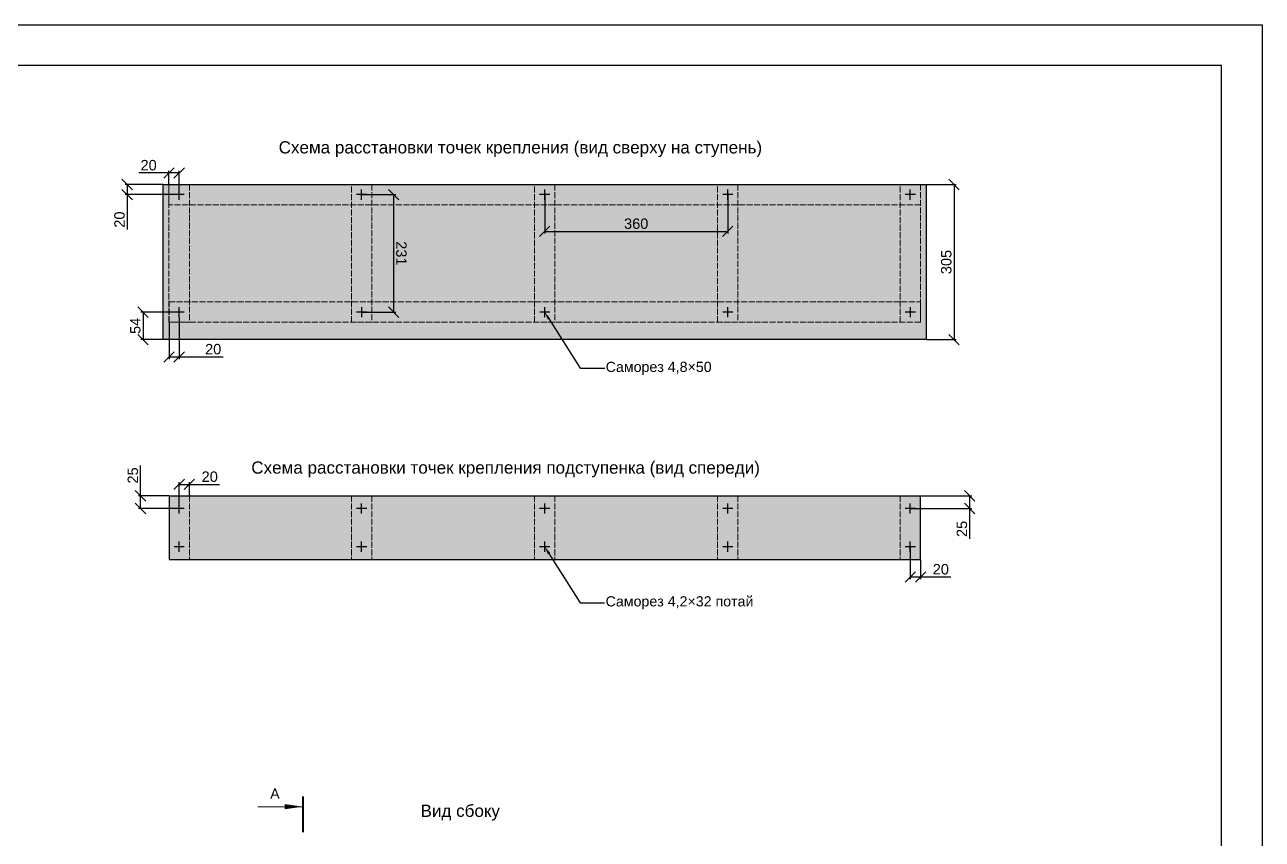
# Model space of a CAD drawing. Header units: millimetres. Extents: x 0 to 4752, y 0 to 6720.
# Drawn here: x 2318 to 4752, y 5119 to 6720 of the extents above; entities that cross this region are included whole.
import ezdxf
from ezdxf import colors
from ezdxf.entities.mleader import LeaderData, LeaderLine
from ezdxf.math import Vec2, Vec3

# ---------------------------------------------------------------- set-up
doc = ezdxf.new("R2010")
doc.units = ezdxf.units.MM
doc.linetypes.add('ACAD_ISO02W100', pattern=[15, 12, -3])
for name, color, linetype in [('Доска МПК 11х145х3000', 32, 'Continuous'), ('Заливка доски', 32, 'Continuous'), ('Заливка ступени', 52, 'Continuous'), ('Рамка', 7, 'Continuous')]:
    doc.layers.add(name, color=color, linetype=linetype)
for name, color, linetype, lineweight in [('Профиль 40x40', 220, 'Continuous', 35), ('Размеры', 150, 'Continuous', 0), ('Ступень СМ305', 52, 'Continuous', 30), ('Точки крепления', 12, 'Continuous', 25)]:
    doc.layers.add(name, color=color, linetype=linetype, lineweight=lineweight)
doc.styles.get("Standard").update_dxf_attribs({"font": 'arial.ttf'})
doc.dimstyles.new('Копия Аннотативный', dxfattribs={"dimscale": 0, "dimtxt": 20.5, "dimasz": 20.5, "dimexe": 4.25, "dimexo": 0.625, "dimgap": 4.625, "dimtad": 1, "dimtxsty": 'Standard', "dimblk": 'OBLIQUE', "dimcen": 20.5, "dimclrd": 256, "dimclrt": 256, "dimadec": 0, "dimazin": 0, "dimtfac": 1, "dimtmove": 0, "dimatfit": 3, "dimfxl": 1, "dimtfillclr": 4, "dimarcsym": 0})

# ---------------------------------------------------------------- blocks, each defined once
blk = doc.blocks.new('_Oblique')
at = {"color": 0, "linetype": 'ByBlock', "lineweight": -2}
blk.add_line((-0.5, -0.5), (0.5, 0.5), dxfattribs=at)
blk = doc.blocks.new('*D109')
at = {"layer": 'Defpoints', "color": 0, "transparency": 16777216}
for p in [(4090.8, 6406), (4090.8, 6101), (4145.8, 6101)]:
    blk.add_point(p, dxfattribs=at)
at = {"layer": 'Размеры', "color": 0, "lineweight": -2, "transparency": 16777216}
for p, q in [((4091.5, 6406), (4150.1, 6406)), ((4091.5, 6101), (4150.1, 6101))]:
    blk.add_line(p, q, dxfattribs=at)
at = {"layer": 'Размеры', "lineweight": -2, "transparency": 16777216}
blk.add_line((4145.8, 6406), (4145.8, 6101), dxfattribs=at)
at = {"layer": 'Размеры', "lineweight": -2, "transparency": 16777216, "xscale": 20.5, "yscale": 20.5, "zscale": 20.5}
for p, rotation in [((4145.8, 6406), 90), ((4145.8, 6101), 270)]:
    blk.add_blockref('_Oblique', p, dxfattribs=dict(at, rotation=rotation))
at = {"layer": 'Размеры', "transparency": 16777216, "insert": (4130.7, 6253.5), "char_height": 20.5, "attachment_point": 5, "rotation": 90}
blk.add_mtext('305', dxfattribs=at)
blk = doc.blocks.new('Точка самореза сверху')
at = {"layer": 'Точки крепления'}
for p, q in [((104446.1, 177081.4), (104426.1, 177081.4)), ((104436.1, 177071.4), (104436.1, 177091.4))]:
    blk.add_line(p, q, dxfattribs=at)
blk = doc.blocks.new('*D70')
at = {"layer": 'Defpoints', "color": 0, "transparency": 16777216}
for p in [(2601.9, 6428.7), (2601.9, 6406), (2621.9, 6386)]:
    blk.add_point(p, dxfattribs=at)
at = {"layer": 'Размеры', "lineweight": -2, "transparency": 16777216}
for p, q in [((2601.9, 6428.7), (2542.5, 6428.7)), ((2621.9, 6428.7), (2601.9, 6428.7))]:
    blk.add_line(p, q, dxfattribs=at)
at = {"layer": 'Размеры', "color": 0, "lineweight": -2, "transparency": 16777216}
for p, q in [((2601.9, 6406.6), (2601.9, 6432.9)), ((2621.9, 6386.6), (2621.9, 6432.9))]:
    blk.add_line(p, q, dxfattribs=at)
at = {"layer": 'Размеры', "lineweight": -2, "transparency": 16777216, "xscale": 20.5, "yscale": 20.5, "zscale": 20.5, "rotation": 180}
blk.add_blockref('_Oblique', (2601.9, 6428.7), dxfattribs=at)
at = {"layer": 'Размеры', "lineweight": -2, "transparency": 16777216, "xscale": 20.5, "yscale": 20.5, "zscale": 20.5}
blk.add_blockref('_Oblique', (2621.9, 6428.7), dxfattribs=at)
at = {"layer": 'Размеры', "transparency": 16777216, "insert": (2561.9, 6443.8), "char_height": 20.5, "attachment_point": 5}
blk.add_mtext('20', dxfattribs=at)
blk = doc.blocks.new('*D71')
at = {"layer": 'Defpoints', "color": 0, "transparency": 16777216}
for p in [(2622, 6155), (2550.9, 6101), (2590.8, 6101)]:
    blk.add_point(p, dxfattribs=at)
at = {"layer": 'Размеры', "color": 0, "lineweight": -2, "transparency": 16777216}
for p, q in [((2621.4, 6155), (2546.6, 6155)), ((2590.2, 6101), (2546.6, 6101))]:
    blk.add_line(p, q, dxfattribs=at)
at = {"layer": 'Размеры', "lineweight": -2, "transparency": 16777216}
blk.add_line((2550.9, 6155), (2550.9, 6101), dxfattribs=at)
at = {"layer": 'Размеры', "lineweight": -2, "transparency": 16777216, "xscale": 20.5, "yscale": 20.5, "zscale": 20.5}
for p, rotation in [((2550.9, 6155), 90), ((2550.9, 6101), 270)]:
    blk.add_blockref('_Oblique', p, dxfattribs=dict(at, rotation=rotation))
at = {"layer": 'Размеры', "transparency": 16777216, "insert": (2535.8, 6128), "char_height": 20.5, "attachment_point": 5, "rotation": 90}
blk.add_mtext('54', dxfattribs=at)
blk = doc.blocks.new('*D72')
at = {"layer": 'Defpoints', "color": 0, "transparency": 16777216}
for p in [(2602, 6135), (2622, 6145), (2602, 6067)]:
    blk.add_point(p, dxfattribs=at)
at = {"layer": 'Размеры', "color": 0, "lineweight": -2, "transparency": 16777216}
for p, q in [((2602, 6134.4), (2602, 6062.8)), ((2622, 6144.4), (2622, 6062.8))]:
    blk.add_line(p, q, dxfattribs=at)
at = {"layer": 'Размеры', "lineweight": -2, "transparency": 16777216}
for p, q in [((2602, 6067), (2622, 6067)), ((2622, 6067), (2708.3, 6067))]:
    blk.add_line(p, q, dxfattribs=at)
at = {"layer": 'Размеры', "lineweight": -2, "transparency": 16777216, "xscale": 20.5, "yscale": 20.5, "zscale": 20.5, "rotation": 180}
blk.add_blockref('_Oblique', (2602, 6067), dxfattribs=at)
at = {"layer": 'Размеры', "lineweight": -2, "transparency": 16777216, "xscale": 20.5, "yscale": 20.5, "zscale": 20.5}
blk.add_blockref('_Oblique', (2622, 6067), dxfattribs=at)
at = {"layer": 'Размеры', "transparency": 16777216, "insert": (2688.9, 6082.1), "char_height": 20.5, "attachment_point": 5}
blk.add_mtext('20', dxfattribs=at)
blk = doc.blocks.new('*D73')
at = {"layer": 'Defpoints', "color": 0, "transparency": 16777216}
for p in [(2980.8, 6386), (2980.9, 6155), (3043.8, 6155)]:
    blk.add_point(p, dxfattribs=at)
at = {"layer": 'Размеры', "color": 0, "lineweight": -2, "transparency": 16777216}
for p, q in [((2981.4, 6386), (3048, 6386)), ((2981.6, 6155), (3048.1, 6155))]:
    blk.add_line(p, q, dxfattribs=at)
at = {"layer": 'Размеры', "lineweight": -2, "transparency": 16777216}
blk.add_line((3043.7, 6386), (3043.8, 6155), dxfattribs=at)
at = {"layer": 'Размеры', "lineweight": -2, "transparency": 16777216, "xscale": 20.5, "yscale": 20.5, "zscale": 20.5}
for p, rotation in [((3043.7, 6386), 90.03137518813433), ((3043.8, 6155), 270.0313751881343)]:
    blk.add_blockref('_Oblique', p, dxfattribs=dict(at, rotation=rotation))
at = {"layer": 'Размеры', "transparency": 16777216, "insert": (3058.9, 6270.5), "char_height": 20.5, "attachment_point": 5, "rotation": 270.0314}
blk.add_mtext('231', dxfattribs=at)
blk = doc.blocks.new('*D74')
at = {"layer": 'Defpoints', "color": 0, "transparency": 16777216}
for p in [(3340.8, 6386), (3700.8, 6386), (3700.8, 6313.7)]:
    blk.add_point(p, dxfattribs=at)
at = {"layer": 'Размеры', "color": 0, "lineweight": -2, "transparency": 16777216}
for p, q in [((3340.8, 6385.4), (3340.8, 6309.5)), ((3700.8, 6385.4), (3700.8, 6309.5))]:
    blk.add_line(p, q, dxfattribs=at)
at = {"layer": 'Размеры', "lineweight": -2, "transparency": 16777216}
blk.add_line((3340.8, 6313.7), (3700.8, 6313.7), dxfattribs=at)
at = {"layer": 'Размеры', "lineweight": -2, "transparency": 16777216, "xscale": 20.5, "yscale": 20.5, "zscale": 20.5, "rotation": 180}
blk.add_blockref('_Oblique', (3340.8, 6313.7), dxfattribs=at)
at = {"layer": 'Размеры', "lineweight": -2, "transparency": 16777216, "xscale": 20.5, "yscale": 20.5, "zscale": 20.5}
blk.add_blockref('_Oblique', (3700.8, 6313.7), dxfattribs=at)
at = {"layer": 'Размеры', "transparency": 16777216, "insert": (3520.8, 6328.8), "char_height": 20.5, "attachment_point": 5}
blk.add_mtext('360', dxfattribs=at)
blk = doc.blocks.new('*D88')
at = {"layer": 'Defpoints', "color": 0, "transparency": 16777216}
for p in [(2546, 5793.9), (2602, 5793.9), (2622, 5768.9)]:
    blk.add_point(p, dxfattribs=at)
at = {"layer": 'Размеры', "lineweight": -2, "transparency": 16777216}
for p, q in [((2546, 5793.9), (2546, 5853.5)), ((2546, 5768.9), (2546, 5793.9))]:
    blk.add_line(p, q, dxfattribs=at)
at = {"layer": 'Размеры', "color": 0, "lineweight": -2, "transparency": 16777216}
for p, q in [((2601.4, 5793.9), (2541.7, 5793.9)), ((2621.4, 5768.9), (2541.7, 5768.9))]:
    blk.add_line(p, q, dxfattribs=at)
at = {"layer": 'Размеры', "lineweight": -2, "transparency": 16777216, "xscale": 20.5, "yscale": 20.5, "zscale": 20.5}
for p, rotation in [((2546, 5793.9), 90), ((2546, 5768.9), 270)]:
    blk.add_blockref('_Oblique', p, dxfattribs=dict(at, rotation=rotation))
at = {"layer": 'Размеры', "transparency": 16777216, "insert": (2530.9, 5833.9), "char_height": 20.5, "attachment_point": 5, "rotation": 90}
blk.add_mtext('25', dxfattribs=at)
blk = doc.blocks.new('*D89')
at = {"layer": 'Defpoints', "color": 0, "transparency": 16777216}
for p in [(2642.1, 5816.3), (2642.1, 5793.9), (2622, 5768.9)]:
    blk.add_point(p, dxfattribs=at)
at = {"layer": 'Размеры', "color": 0, "lineweight": -2, "transparency": 16777216}
for p, q in [((2622, 5769.5), (2622, 5820.6)), ((2642.1, 5794.5), (2642.1, 5820.6))]:
    blk.add_line(p, q, dxfattribs=at)
at = {"layer": 'Размеры', "lineweight": -2, "transparency": 16777216}
for p, q in [((2622, 5816.3), (2642.1, 5816.3)), ((2642.1, 5816.3), (2701.5, 5816.3))]:
    blk.add_line(p, q, dxfattribs=at)
at = {"layer": 'Размеры', "lineweight": -2, "transparency": 16777216, "xscale": 20.5, "yscale": 20.5, "zscale": 20.5, "rotation": 180}
blk.add_blockref('_Oblique', (2622, 5816.3), dxfattribs=at)
at = {"layer": 'Размеры', "lineweight": -2, "transparency": 16777216, "xscale": 20.5, "yscale": 20.5, "zscale": 20.5}
blk.add_blockref('_Oblique', (2642.1, 5816.3), dxfattribs=at)
at = {"layer": 'Размеры', "transparency": 16777216, "insert": (2682.1, 5831.4), "char_height": 20.5, "attachment_point": 5}
blk.add_mtext('20', dxfattribs=at)
blk = doc.blocks.new('*D90')
at = {"layer": 'Defpoints', "color": 0, "transparency": 16777216}
for p in [(4059.8, 5693.9), (4080, 5668.9), (4080, 5634.3)]:
    blk.add_point(p, dxfattribs=at)
at = {"layer": 'Размеры', "color": 0, "lineweight": -2, "transparency": 16777216}
for p, q in [((4059.8, 5693.2), (4059.8, 5630.1)), ((4080, 5668.2), (4080, 5630.1))]:
    blk.add_line(p, q, dxfattribs=at)
at = {"layer": 'Размеры', "lineweight": -2, "transparency": 16777216}
for p, q in [((4059.8, 5634.3), (4080, 5634.3)), ((4080, 5634.3), (4139.4, 5634.3))]:
    blk.add_line(p, q, dxfattribs=at)
at = {"layer": 'Размеры', "lineweight": -2, "transparency": 16777216, "xscale": 20.5, "yscale": 20.5, "zscale": 20.5, "rotation": 180}
blk.add_blockref('_Oblique', (4059.8, 5634.3), dxfattribs=at)
at = {"layer": 'Размеры', "lineweight": -2, "transparency": 16777216, "xscale": 20.5, "yscale": 20.5, "zscale": 20.5}
blk.add_blockref('_Oblique', (4080, 5634.3), dxfattribs=at)
at = {"layer": 'Размеры', "transparency": 16777216, "insert": (4119.9, 5649.4), "char_height": 20.5, "attachment_point": 5}
blk.add_mtext('20', dxfattribs=at)
blk = doc.blocks.new('*D91')
at = {"layer": 'Defpoints', "color": 0, "transparency": 16777216}
for p in [(4080, 5793.9), (4059.8, 5768.9), (4176.5, 5768.9)]:
    blk.add_point(p, dxfattribs=at)
at = {"layer": 'Размеры', "color": 0, "lineweight": -2, "transparency": 16777216}
for p, q in [((4080.6, 5793.9), (4180.7, 5793.9)), ((4060.5, 5768.9), (4180.7, 5768.9))]:
    blk.add_line(p, q, dxfattribs=at)
at = {"layer": 'Размеры', "lineweight": -2, "transparency": 16777216}
for p, q in [((4176.5, 5793.9), (4176.5, 5768.9)), ((4176.5, 5768.9), (4176.5, 5709.2))]:
    blk.add_line(p, q, dxfattribs=at)
at = {"layer": 'Размеры', "lineweight": -2, "transparency": 16777216, "xscale": 20.5, "yscale": 20.5, "zscale": 20.5}
for p, rotation in [((4176.5, 5793.9), 90), ((4176.5, 5768.9), 270)]:
    blk.add_blockref('_Oblique', p, dxfattribs=dict(at, rotation=rotation))
at = {"layer": 'Размеры', "transparency": 16777216, "insert": (4161.4, 5728.8), "char_height": 20.5, "attachment_point": 5, "rotation": 90}
blk.add_mtext('25', dxfattribs=at)
blk = doc.blocks.new('*D92')
at = {"layer": 'Defpoints', "color": 0, "transparency": 16777216}
for p in [(2519.8, 6406), (2590.8, 6406), (2611.9, 6386)]:
    blk.add_point(p, dxfattribs=at)
at = {"layer": 'Размеры', "color": 0, "lineweight": -2, "transparency": 16777216}
for p, q in [((2590.2, 6406), (2515.5, 6406)), ((2611.2, 6386), (2515.5, 6386))]:
    blk.add_line(p, q, dxfattribs=at)
at = {"layer": 'Размеры', "lineweight": -2, "transparency": 16777216}
for p, q in [((2519.8, 6406), (2519.8, 6386)), ((2519.8, 6386), (2519.8, 6317.5))]:
    blk.add_line(p, q, dxfattribs=at)
at = {"layer": 'Размеры', "lineweight": -2, "transparency": 16777216, "xscale": 20.5, "yscale": 20.5, "zscale": 20.5}
for p, rotation in [((2519.8, 6406), 90), ((2519.8, 6386), 270)]:
    blk.add_blockref('_Oblique', p, dxfattribs=dict(at, rotation=rotation))
at = {"layer": 'Размеры', "transparency": 16777216, "insert": (2504.7, 6336.9), "char_height": 20.5, "attachment_point": 5, "rotation": 90}
blk.add_mtext('20', dxfattribs=at)

msp = doc.modelspace()

# ---------------------------------------------------------------- hatches: boundary and pattern name
at = {"layer": 'Заливка доски'}
h = msp.add_hatch(dxfattribs=at)
h.set_pattern_fill('ANSI32', color=256, angle=90)
h.set_pattern_definition([(135, (-104018.25, -169167.573), (-6.7351921, -6.7351921), []), (135, (-104018.25, -169163.0825), (-6.7351921, -6.7351921), [])])
h.paths.add_polyline_path([(747.219, 4076.379), (736.219, 4076.379), (736.219, 3804.379), (747.219, 3804.379)])
h.paths.add_polyline_path([(2236.219, 4076.379), (2225.219, 4076.379), (2225.219, 3804.379), (2236.219, 3804.379)])
h.paths.add_polyline_path([(2975.006, 5732.724), (3777.421, 5732.724), (3777.421, 5773.939), (2975.006, 5773.939)], flags=9)
h.paths.add_polyline_path([(2971.993, 6316.544), (3774.408, 6316.544), (3774.408, 6357.758), (2971.993, 6357.758)], flags=9)
h.paths.add_polyline_path([(1685.691, 1217.506), (4366.673, 1217.506), (4366.673, 1636.978), (1685.691, 1636.978)], flags=9)
h.paths.add_polyline_path([(1701.836, 915.64), (1781.181, 915.64), (1781.181, 976.623), (1701.836, 976.623)], flags=9)
h.paths.add_polyline_path([(4441.319, 481.436), (4622.173, 481.436), (4622.173, 567.212), (4441.319, 567.212)], flags=9)
h.paths.add_polyline_path([(3050.123, 753.135), (4373.877, 753.135), (4373.877, 926.865), (3050.123, 926.865)], flags=9)
h.paths.add_polyline_path([(3951.91, 478), (4032.09, 478), (4032.09, 562), (3951.91, 562)], flags=9)
h.paths.add_polyline_path([(2958.958, 454.168), (3665.042, 454.168), (3665.042, 569.216), (2958.958, 569.216)], flags=9)
h.paths.add_polyline_path([(4024.527, 172.614), (4494.145, 172.614), (4494.145, 250.336), (4024.527, 250.336)], flags=9)
h.paths.add_polyline_path([(2591.87, 409.106), (2752.13, 409.106), (2752.13, 470.375), (2591.87, 470.375)], flags=9)
h.paths.add_polyline_path([(2591.87, 489.106), (2752.13, 489.106), (2752.13, 550.375), (2591.87, 550.375)], flags=9)
h.paths.add_polyline_path([(2006.853, 406.263), (2326.924, 406.263), (2326.924, 461.147), (2006.853, 461.147)], flags=9)
h.paths.add_polyline_path([(2004.354, 473.77), (2322.841, 473.77), (2322.841, 543.646), (2004.354, 543.646)], flags=9)
h.paths.add_polyline_path([(1169.37, 6319.739), (1724.813, 6319.739), (1724.813, 6360.953), (1169.37, 6360.953)], flags=9)
h.paths.add_polyline_path([(1219.145, 5831.023), (1774.016, 5831.023), (1774.016, 5872.237), (1219.145, 5872.237)], flags=9)
h.paths.add_polyline_path([(3011.268, 4843.679), (3039.904, 4843.679), (3039.904, 4884.893), (3011.268, 4884.893)], flags=9)
h.paths.add_polyline_path([(2751.296, 4987.952), (2780.218, 4987.952), (2780.218, 5029.166), (2751.296, 5029.166)], flags=9)
h.paths.add_polyline_path([(3257.019, 4987.952), (3285.941, 4987.952), (3285.941, 5029.166), (3257.019, 5029.166)], flags=9)
h.paths.add_polyline_path([(3502.402, 4843.679), (3531.037, 4843.679), (3531.037, 4884.893), (3502.402, 4884.893)], flags=9)
h.paths.add_polyline_path([(1219.745, 5089.501), (1774.016, 5089.501), (1774.016, 5130.715), (1219.745, 5130.715)], flags=9)
h.paths.add_polyline_path([(3579.55, 4786.352), (3607.886, 4786.352), (3607.886, 4827.566), (3579.55, 4827.566)], flags=9)
h.paths.add_polyline_path([(2599.513, 4787.748), (2627.849, 4787.748), (2627.849, 4828.962), (2599.513, 4828.962)], flags=9)
h.paths.add_polyline_path([(2397.665, 3817.926), (2542.979, 3817.926), (2542.979, 3856.378), (2397.665, 3856.378)], flags=9)
h.paths.add_polyline_path([(2397.665, 3965.853), (2542.979, 3965.853), (2542.979, 4004.305), (2397.665, 4004.305)], flags=9)
h.paths.add_polyline_path([(2397.665, 4117.926), (2542.979, 4117.926), (2542.979, 4156.378), (2397.665, 4156.378)], flags=9)
h.paths.add_polyline_path([(2799.183, 4576.566), (2827.901, 4576.566), (2827.901, 4617.78), (2799.183, 4617.78)], flags=9)
h.paths.add_polyline_path([(2795.934, 5187.558), (2824.651, 5187.558), (2824.651, 5228.772), (2795.934, 5228.772)], flags=9)
h.paths.add_polyline_path([(1363.633, 4262.024), (1518.926, 4262.024), (1518.926, 4303.239), (1363.633, 4303.239)], flags=9)
h.paths.add_polyline_path([(3360.466, 4182.119), (3456.169, 4182.119), (3456.169, 4223.333), (3360.466, 4223.333)], flags=9)
h.paths.add_polyline_path([(2915.229, 4178.628), (3010.932, 4178.628), (3010.932, 4219.842), (2915.229, 4219.842)], flags=9)
h.paths.add_polyline_path([(3090.144, 5150.129), (3233.336, 5150.129), (3233.336, 5189.665), (3090.144, 5189.665)], flags=9)
h.paths.add_polyline_path([(3657.067, 4746.13), (3802.381, 4746.13), (3802.381, 4784.582), (3657.067, 4784.582)], flags=9)
h.paths.add_polyline_path([(3657.067, 4894.057), (3802.381, 4894.057), (3802.381, 4932.509), (3657.067, 4932.509)], flags=9)
h.paths.add_polyline_path([(3657.067, 5046.13), (3802.381, 5046.13), (3802.381, 5084.582), (3657.067, 5084.582)], flags=9)
h.paths.add_polyline_path([(4338.839, 331.616), (4525.161, 331.616), (4525.161, 387.757), (4338.839, 387.757)], flags=9)
h.paths.add_polyline_path([(3966.79, 331.616), (4097.21, 331.616), (4097.21, 387.757), (3966.79, 387.757)], flags=9)
h.paths.add_polyline_path([(4408.456, 651.427), (4647.544, 651.427), (4647.544, 708.849), (4408.456, 708.849)], flags=9)
h.paths.add_polyline_path([(4162.941, 651.647), (4333.059, 651.647), (4333.059, 707.751), (4162.941, 707.751)], flags=9)
h.paths.add_polyline_path([(3932.501, 651.616), (4051.499, 651.616), (4051.499, 707.757), (3932.501, 707.757)], flags=9)
h.paths.add_polyline_path([(2611.896, 886.668), (2732.104, 886.668), (2732.104, 945.866), (2611.896, 945.866)], flags=9)
h.paths.add_polyline_path([(2402.505, 887.787), (2541.495, 887.787), (2541.495, 945.643), (2402.505, 945.643)], flags=9)
h.paths.add_polyline_path([(2059.454, 884.24), (2276.546, 884.24), (2276.546, 946.352), (2059.454, 946.352)], flags=9)
h.paths.add_polyline_path([(1847.296, 895.318), (1960.704, 895.318), (1960.704, 944.136), (1847.296, 944.136)], flags=9)
h.paths.add_polyline_path([(1711.978, 895.345), (1824.022, 895.345), (1824.022, 944.131), (1711.978, 944.131)], flags=9)
h.paths.add_polyline_path([(1734.674, 86.172), (1851.124, 86.172), (1851.124, 142.126), (1734.674, 142.126)], flags=9)
h.paths.add_polyline_path([(1732.246, 154.029), (1967.342, 154.029), (1967.342, 224.554), (1732.246, 224.554)], flags=9)
h.paths.add_polyline_path([(1732.246, 314.029), (1961.618, 314.029), (1961.618, 384.554), (1732.246, 384.554)], flags=9)
h.paths.add_polyline_path([(1732.246, 394.029), (1891.482, 394.029), (1891.482, 464.554), (1732.246, 464.554)], flags=9)
h.paths.add_polyline_path([(1732.026, 473.81), (1943.338, 473.81), (1943.338, 545.652), (1732.026, 545.652)], flags=9)
at = {"layer": 'Заливка ступени', "true_color": 0xf8f6b0}
h = msp.add_hatch(color=51, dxfattribs=at)
h.dxf.hatch_style = 1
h.paths.add_polyline_path([(4090.832, 6406.006), (2590.832, 6406.006), (2590.832, 6101.006), (4090.832, 6101.006)])
at = {"layer": 'Заливка ступени', "true_color": 0xfff5e1}
h = msp.add_hatch(color=7, dxfattribs=at)
h.dxf.hatch_style = 1
h.paths.add_polyline_path([(4079.991, 5793.856), (2601.997, 5793.856), (2601.997, 5668.856), (4079.991, 5668.856)])
h.paths.add_polyline_path([(1660.622, 1298.277), (4515.82, 1298.277), (4515.82, 1987.008), (1660.622, 1987.008)], flags=9)
h.paths.add_polyline_path([(1701.836, 915.64), (1781.181, 915.64), (1781.181, 976.623), (1701.836, 976.623)], flags=9)
h.paths.add_polyline_path([(4441.319, 481.436), (4622.173, 481.436), (4622.173, 567.212), (4441.319, 567.212)], flags=9)
h.paths.add_polyline_path([(3050.123, 753.135), (4373.877, 753.135), (4373.877, 926.865), (3050.123, 926.865)], flags=9)
h.paths.add_polyline_path([(3951.91, 478), (4032.09, 478), (4032.09, 562), (3951.91, 562)], flags=9)
h.paths.add_polyline_path([(2958.958, 454.168), (3665.042, 454.168), (3665.042, 569.216), (2958.958, 569.216)], flags=9)
h.paths.add_polyline_path([(4024.527, 172.614), (4494.145, 172.614), (4494.145, 250.336), (4024.527, 250.336)], flags=9)
h.paths.add_polyline_path([(2591.87, 409.106), (2752.13, 409.106), (2752.13, 470.375), (2591.87, 470.375)], flags=9)
h.paths.add_polyline_path([(2591.87, 489.106), (2752.13, 489.106), (2752.13, 550.375), (2591.87, 550.375)], flags=9)
h.paths.add_polyline_path([(2006.853, 406.263), (2326.924, 406.263), (2326.924, 461.147), (2006.853, 461.147)], flags=9)
h.paths.add_polyline_path([(2004.354, 473.77), (2322.841, 473.77), (2322.841, 543.646), (2004.354, 543.646)], flags=9)
h.paths.add_polyline_path([(2397.665, 3817.926), (2542.979, 3817.926), (2542.979, 3856.378), (2397.665, 3856.378)], flags=9)
h.paths.add_polyline_path([(2397.665, 3965.853), (2542.979, 3965.853), (2542.979, 4004.305), (2397.665, 4004.305)], flags=9)
h.paths.add_polyline_path([(2397.665, 4117.926), (2542.979, 4117.926), (2542.979, 4156.378), (2397.665, 4156.378)], flags=9)
h.paths.add_polyline_path([(3657.067, 4746.13), (3802.381, 4746.13), (3802.381, 4784.582), (3657.067, 4784.582)], flags=9)
h.paths.add_polyline_path([(3657.067, 4894.057), (3802.381, 4894.057), (3802.381, 4932.509), (3657.067, 4932.509)], flags=9)
h.paths.add_polyline_path([(3657.067, 5046.13), (3802.381, 5046.13), (3802.381, 5084.582), (3657.067, 5084.582)], flags=9)
h.paths.add_polyline_path([(4338.839, 331.616), (4525.161, 331.616), (4525.161, 387.757), (4338.839, 387.757)], flags=9)
h.paths.add_polyline_path([(3966.79, 331.616), (4097.21, 331.616), (4097.21, 387.757), (3966.79, 387.757)], flags=9)
h.paths.add_polyline_path([(4408.456, 651.427), (4647.544, 651.427), (4647.544, 708.849), (4408.456, 708.849)], flags=9)
h.paths.add_polyline_path([(4162.941, 651.647), (4333.059, 651.647), (4333.059, 707.751), (4162.941, 707.751)], flags=9)
h.paths.add_polyline_path([(3932.501, 651.616), (4051.499, 651.616), (4051.499, 707.757), (3932.501, 707.757)], flags=9)
h.paths.add_polyline_path([(2611.896, 886.668), (2732.104, 886.668), (2732.104, 945.866), (2611.896, 945.866)], flags=9)
h.paths.add_polyline_path([(2402.505, 887.787), (2541.495, 887.787), (2541.495, 945.643), (2402.505, 945.643)], flags=9)
h.paths.add_polyline_path([(2059.454, 884.24), (2276.546, 884.24), (2276.546, 946.352), (2059.454, 946.352)], flags=9)
h.paths.add_polyline_path([(1847.296, 895.318), (1960.704, 895.318), (1960.704, 944.136), (1847.296, 944.136)], flags=9)
h.paths.add_polyline_path([(1711.978, 895.345), (1824.022, 895.345), (1824.022, 944.131), (1711.978, 944.131)], flags=9)
h.paths.add_polyline_path([(1734.674, 86.172), (1851.124, 86.172), (1851.124, 142.126), (1734.674, 142.126)], flags=9)
h.paths.add_polyline_path([(1732.246, 154.029), (1967.342, 154.029), (1967.342, 224.554), (1732.246, 224.554)], flags=9)
h.paths.add_polyline_path([(1732.246, 314.029), (1961.618, 314.029), (1961.618, 384.554), (1732.246, 384.554)], flags=9)
h.paths.add_polyline_path([(1732.246, 394.029), (1891.482, 394.029), (1891.482, 464.554), (1732.246, 464.554)], flags=9)
h.paths.add_polyline_path([(1732.026, 473.81), (1943.338, 473.81), (1943.338, 545.652), (1732.026, 545.652)], flags=9)

# ---------------------------------------------------------------- linework, layer by layer
at = {"layer": 'Доска МПК 11х145х3000'}
for p, q in [((2601.997, 5793.856), (2601.997, 5668.856)), ((2601.997, 5793.856), (4079.969, 5793.856)), ((4079.991, 5668.856), (4079.991, 5793.856)), ((2601.997, 5668.856), (4079.991, 5668.856))]:
    msp.add_line(p, q, dxfattribs=at)
at = {"layer": 'Профиль 40x40', "color": 9, "linetype": 'ACAD_ISO02W100', "lineweight": 0, "true_color": 0xc7c8ca}
for p, q in [((2601.87, 6406.006), (2641.87, 6406.006)), ((2601.87, 6406.006), (2621.87, 6406.006)), ((2601.997, 6135.006), (2641.997, 6135.006)), ((2601.997, 5793.856), (2601.997, 5668.856)), ((2642.123, 5793.856), (2642.123, 5668.856)), ((2642.123, 5793.856), (2642.123, 5768.856)), ((2960.82, 5793.856), (2960.82, 5668.856)), ((3000.947, 5793.856), (3000.947, 5668.856)), ((3320.82, 5793.856), (3320.82, 5668.856)), ((3360.947, 5793.856), (3360.947, 5668.856)), ((3680.82, 5793.856), (3680.82, 5668.856)), ((3720.947, 5793.856), (3720.947, 5668.856)), ((4039.842, 5793.856), (4039.842, 5668.856)), ((4079.969, 5793.856), (4079.969, 5668.856)), ((2601.997, 5668.856), (2601.997, 5693.856))]:
    msp.add_line(p, q, dxfattribs=at)
for points in [[(4079.842, 6366.006), (2601.87, 6366.006), (2601.87, 6406.006), (4079.842, 6406.006)], [(2601.87, 6406.006), (2641.997, 6406.006), (2641.997, 6135.006), (2601.87, 6135.006)], [(2960.82, 6406.006), (3000.947, 6406.006), (3000.947, 6135.006), (2960.82, 6135.006)], [(3320.82, 6406.006), (3360.947, 6406.006), (3360.947, 6135.006), (3320.82, 6135.006)], [(3680.82, 6406.006), (3720.947, 6406.006), (3720.947, 6135.006), (3680.82, 6135.006)], [(4039.842, 6406.006), (4079.969, 6406.006), (4079.969, 6135.006), (4039.842, 6135.006)], [(4079.969, 6135.006), (2601.997, 6135.006), (2601.997, 6175.006), (4079.969, 6175.006)]]:
    msp.add_lwpolyline(points, close=True, dxfattribs=at)
at = {"layer": 'Размеры', "color": 2, "lineweight": 40}
msp.add_line((2865.296, 5202.628), (2865.296, 5132.825), dxfattribs=at)
at = {"layer": 'Размеры', "color": 2}
msp.add_line((2865.296, 5182.707), (2776.831, 5182.707), dxfattribs=at)
msp.add_lwpolyline([(2865.296, 5182.707, 0, 10, 0), (2829.685, 5182.707, 10, 10, 0)], format="xyseb", dxfattribs=at)
at = {"layer": 'Размеры', "color": 2, "const_width": 5}
msp.add_lwpolyline([(2865.296, 5145.686), (2865.296, 5145.686)], dxfattribs=at)
at = {"layer": 'Рамка'}
for points in [[(4752, 6720), (4752, 0), (0, 0), (0, 6720)], [(4672, 6640), (320, 6640), (320, 80), (4672, 80)]]:
    msp.add_lwpolyline(points, close=True, dxfattribs=at)
at = {"layer": 'Ступень СМ305'}
msp.add_lwpolyline([(2590.832, 6406.006), (4090.832, 6406.006), (4090.832, 6101.006), (2590.832, 6101.006)], close=True, dxfattribs=at)

# ---------------------------------------------------------------- block references
at = {"layer": 'Точки крепления'}
for p in [(-101814.204, -170695.426), (-101455.254, -170695.426), (-101095.254, -170695.426), (-100735.254, -170695.426), (-100376.232, -170695.426), (-101814.078, -170926.426), (-101455.128, -170926.426), (-101095.128, -170926.426), (-100735.128, -170926.426), (-100376.106, -170926.426), (-101814.078, -171312.576), (-101455.254, -171312.576), (-101095.254, -171312.576), (-100735.254, -171312.576), (-100376.232, -171312.576), (-101814.078, -171387.576), (-101455.254, -171387.576), (-101095.254, -171387.576), (-100735.254, -171387.576), (-100376.232, -171387.576)]:
    msp.add_blockref('Точка самореза сверху', p, dxfattribs=at)

# ---------------------------------------------------------------- texts
at = {"layer": 'Размеры', "color": 7}
msp.add_text('Вид сбоку', height=24, dxfattribs=at).set_placement((3096.733, 5162.599))
at = {"layer": 'Размеры', "color": 7, "ltscale": 1.5, "char_height": 24, "attachment_point": 3}
for s, insert in [('Схема расстановки точек крепления (вид сверху на ступень)', (3768.398, 6490.99)), ('Схема расстановки точек крепления подступенка (вид спереди)', (3764.077, 5861.417))]:
    msp.add_mtext(s, dxfattribs=dict(at, insert=insert))
at = {"layer": 'Размеры', "color": 2, "insert": (2819.651, 5218.479), "char_height": 20, "attachment_point": 3}
msp.add_mtext('А', dxfattribs=at)

# ---------------------------------------------------------------- dimensions: what is measured, and where the dimension line sits
at = {"layer": 'Размеры'}
for base, p1, p2, picture, middle in [((2601.87, 6428.671), (2621.87, 6386.006), (2601.87, 6406.006), '*D70', (2561.923, 6443.763)), ((3700.82, 6313.704), (3340.82, 6386.006), (3700.82, 6386.006), '*D74', (3520.82, 6328.803))]:
    dim = msp.add_linear_dim(base=base, p1=p1, p2=p2, dimstyle='Копия Аннотативный', dxfattribs=at)
    dim.commit()
    dim.dimension.update_dxf_attribs({"geometry": picture, "text_midpoint": middle})
for base, p1, p2, picture, middle in [((2519.769, 6406.006), (2611.87, 6386.006), (2590.832, 6406.006), '*D92', (2519.769, 6336.909)), ((4176.46, 5768.856), (4079.991, 5793.856), (4059.842, 5768.856), '*D91', (4176.46, 5728.796))]:
    dim = msp.add_linear_dim(base=base, p1=p1, p2=p2, angle=90, dimstyle='Копия Аннотативный', dxfattribs=at)
    dim.commit()
    dim.dimension.update_dxf_attribs({"geometry": picture, "text_midpoint": middle, "dimtype": 160})
for base, p1, p2, picture, middle in [((4145.819, 6101.006), (4090.832, 6406.006), (4090.832, 6101.006), '*D109', (4130.721, 6253.506)), ((2550.896, 6101.006), (2621.997, 6155.006), (2590.832, 6101.006), '*D71', (2535.846, 6128.006)), ((2545.998, 5793.856), (2621.997, 5768.856), (2601.997, 5793.856), '*D88', (2530.906, 5833.915))]:
    dim = msp.add_linear_dim(base=base, p1=p1, p2=p2, angle=90, dimstyle='Копия Аннотативный', dxfattribs=at)
    dim.commit()
    dim.dimension.update_dxf_attribs({"geometry": picture, "text_midpoint": middle})
dim = msp.add_aligned_dim(p1=(2980.82, 6386.006), p2=(2980.947, 6155.006), distance=62.903, dimstyle='Копия Аннотативный', dxfattribs=at)
dim.commit()
dim.dimension.update_dxf_attribs({"geometry": '*D73', "text_midpoint": (3058.885, 6270.548)})
dim = msp.add_linear_dim(base=(2601.997, 6067.006), p1=(2621.997, 6145.006), p2=(2601.997, 6135.006), dimstyle='Копия Аннотативный', dxfattribs=at)
dim.commit()
dim.dimension.update_dxf_attribs({"geometry": '*D72', "text_midpoint": (2688.879, 6067.006), "dimtype": 160})
for base, p1, p2, picture, middle in [((2642.123, 5816.319), (2621.997, 5768.856), (2642.123, 5793.856), '*D89', (2682.071, 5831.411)), ((4079.969, 5634.306), (4059.842, 5693.856), (4079.969, 5668.856), '*D90', (4119.916, 5649.398))]:
    dim = msp.add_linear_dim(base=base, p1=p1, p2=p2, text='20', dimstyle='Копия Аннотативный', dxfattribs=at)
    dim.commit()
    dim.dimension.update_dxf_attribs({"geometry": picture, "text_midpoint": middle})

# ---------------------------------------------------------------- leaders
ml = msp.add_multileader_mtext('Standard', dxfattribs=at)
ml.set_content('Cаморез 4,8×50', color=256)
ml.set_leader_properties()
ml.build(insert=Vec2(0, 0))
ml.multileader.update_dxf_attribs({"dogleg_length": 163, "arrow_head_size": 16})
ctx = ml.context
ctx.base_point, ctx.char_height, ctx.arrow_head_size, ctx.plane_origin = Vec3(3458.834, 6044.601), 20, 16, Vec3(3340.82, 6155.006)
notes = []
notes.append((ctx, [(0, (1, 1, 0), (3410.529, 6044.601), (1, 0), 48.305, [(0, [(3340.82, 6155.006)], 0, [])])]))
ctx.mtext.insert, ctx.mtext.flow_direction = Vec3(3460.834, 6057.377), 5
ml = msp.add_multileader_mtext('Standard', dxfattribs=at)
ml.set_content('Саморез 4,2×32 потай', color=256)
ml.set_leader_properties()
ml.build(insert=Vec2(0, 0))
ml.multileader.update_dxf_attribs({"dogleg_length": 163, "arrow_head_size": 16})
ctx = ml.context
ctx.base_point, ctx.char_height, ctx.arrow_head_size, ctx.plane_origin = Vec3(3458.696, 5583.648), 20, 16, Vec3(3340.683, 5694.052)
notes.append((ctx, [(0, (1, 1, 0), (3410.391, 5583.648), (1, 0), 48.305, [(0, [(3340.683, 5694.052)], 0, [])])]))
ctx.mtext.insert, ctx.mtext.flow_direction = Vec3(3460.696, 5596.424), 5
for ctx, leaders in notes:
    for number, flags, end, landing, length, lines in leaders:
        leader = LeaderData()
        leader.index, (leader.has_last_leader_line, leader.has_dogleg_vector, leader.attachment_direction) = number, flags
        leader.last_leader_point, leader.dogleg_vector, leader.dogleg_length = Vec3(end), Vec3(landing), length
        for number, points, colour, breaks in lines:
            line = LeaderLine()
            line.index, line.vertices, line.color, line.breaks = number, Vec3.list(points), colors.encode_raw_color(colour), breaks
            leader.lines.append(line)
        ctx.leaders.append(leader)

doc.saveas('drawing.dxf')
